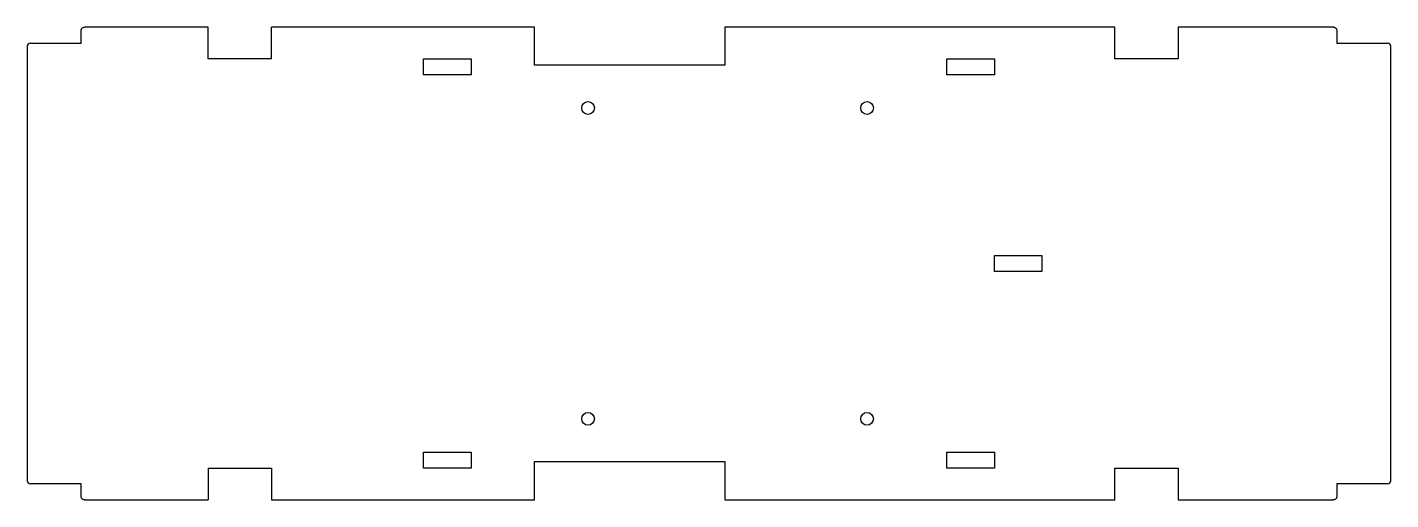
# Model space of a CAD drawing. Header units: millimetres. Extents: x 0 to 430, y 0 to 149.
import ezdxf

# ---------------------------------------------------------------- set-up
doc = ezdxf.new("R2010")
doc.units = ezdxf.units.MM

msp = doc.modelspace()

# ---------------------------------------------------------------- linework, layer by layer
at = {"color": 7, "linetype": 'Continuous', "lineweight": 25}
for p, q in [((17, 143.95), (17, 147.95)), ((57, 148.95), (18, 148.95)), ((57, 138.95), (57, 148.95)), ((77, 138.95), (77, 148.95)), ((160, 148.95), (77, 148.95)), ((160, 136.95), (160, 148.95)), ((220, 148.95), (220, 136.95)), ((343, 148.95), (220, 148.95)), ((343, 138.95), (343, 148.95)), ((363, 148.95), (363, 138.95)), ((412, 148.95), (363, 148.95)), ((413, 147.95), (413, 143.95)), ((0, 142.95), (0, 6)), ((1, 143.95), (17, 143.95)), ((413, 143.95), (429, 143.95)), ((430, 6), (430, 142.95)), ((77, 138.95), (57, 138.95)), ((125, 138.95), (140, 138.95)), ((125, 133.95), (125, 138.95)), ((140, 138.95), (140, 133.95)), ((290, 138.95), (305, 138.95)), ((290, 133.95), (290, 138.95)), ((305, 138.95), (305, 133.95)), ((363, 138.95), (343, 138.95)), ((140, 133.95), (125, 133.95)), ((220, 136.95), (160, 136.95)), ((305, 133.95), (290, 133.95)), ((305, 77), (320, 77)), ((305, 72), (305, 77)), ((320, 77), (320, 72)), ((320, 72), (305, 72)), ((125, 15), (140, 15)), ((125, 10), (125, 15)), ((140, 15), (140, 10)), ((290, 15), (305, 15)), ((290, 10), (290, 15)), ((305, 15), (305, 10)), ((57, 10), (77, 10)), ((57, 10), (57, 0)), ((77, 10), (77, 0)), ((140, 10), (125, 10)), ((160, 12), (220, 12)), ((160, 0), (160, 12)), ((220, 12), (220, 0)), ((305, 10), (290, 10)), ((343, 10), (363, 10)), ((343, 0), (343, 10)), ((363, 10), (363, 0)), ((17, 5), (1, 5)), ((17, 1), (17, 5)), ((429, 5), (413, 5)), ((413, 5), (413, 1)), ((18, 0), (57, 0)), ((77, 0), (160, 0)), ((220, 0), (343, 0)), ((363, 0), (412, 0))]:
    msp.add_line(p, q, dxfattribs=at)
for centre in [(176.87, 123.5), (264.87, 123.5), (176.87, 25.5), (264.87, 25.5)]:
    msp.add_circle(centre, 2, dxfattribs=at)
for centre, start, end in [((1, 142.95), 90, 180), ((429, 142.95), 0, 90), ((1, 6), 180, 270), ((429, 6), 270, 0)]:
    msp.add_arc(centre, 1, start, end, dxfattribs=at)
for points, knots in [([(17, 147.95), (17, 148.06), (17.02, 148.17), (17.06, 148.28), (17.09, 148.38), (17.15, 148.48), (17.22, 148.57), (17.29, 148.66), (17.38, 148.74), (17.47, 148.79), (17.57, 148.85), (17.67, 148.9), (17.78, 148.92), (17.85, 148.94), (17.93, 148.95), (18, 148.95)], [0, 0, 0, 0, 0.000335986, 0.000335986, 0.000335986, 0.000671976, 0.000671976, 0.000671976, 0.001007909, 0.001007909, 0.001007909, 0.001343724, 0.001343724, 0.001343724, 0.001562446, 0.001562446, 0.001562446, 0.001562446]), ([(412, 148.95), (412.11, 148.95), (412.23, 148.93), (412.33, 148.89), (412.44, 148.85), (412.54, 148.8), (412.62, 148.73), (412.71, 148.66), (412.79, 148.57), (412.85, 148.48), (412.91, 148.38), (412.95, 148.28), (412.98, 148.17), (412.99, 148.09), (413, 148.02), (413, 147.95)], [0, 0, 0, 0, 0.000335681, 0.000335681, 0.000335681, 0.000671359, 0.000671359, 0.000671359, 0.00100709, 0.00100709, 0.00100709, 0.001342937, 0.001342937, 0.001342937, 0.001562445, 0.001562445, 0.001562445, 0.001562445]), ([(18, 0), (17.89, 0), (17.77, 0.02), (17.67, 0.06), (17.56, 0.09), (17.46, 0.15), (17.38, 0.22), (17.29, 0.29), (17.21, 0.37), (17.15, 0.47), (17.09, 0.56), (17.05, 0.67), (17.02, 0.78), (17.01, 0.85), (17, 0.93), (17, 1)], [0, 0, 0, 0, 0.000335681, 0.000335681, 0.000335681, 0.000671359, 0.000671359, 0.000671359, 0.00100709, 0.00100709, 0.00100709, 0.001342937, 0.001342937, 0.001342937, 0.001562445, 0.001562445, 0.001562445, 0.001562445]), ([(413, 1), (413, 0.89), (412.98, 0.77), (412.94, 0.67), (412.91, 0.56), (412.85, 0.46), (412.78, 0.38), (412.71, 0.29), (412.62, 0.21), (412.53, 0.15), (412.43, 0.09), (412.33, 0.05), (412.22, 0.02), (412.15, 0.01), (412.07, 0), (412, 0)], [0, 0, 0, 0, 0.000335986, 0.000335986, 0.000335986, 0.000671976, 0.000671976, 0.000671976, 0.001007909, 0.001007909, 0.001007909, 0.001343724, 0.001343724, 0.001343724, 0.001562446, 0.001562446, 0.001562446, 0.001562446])]:
    msp.add_open_spline(points, degree=3, knots=knots, dxfattribs=at)

doc.saveas('drawing.dxf')
